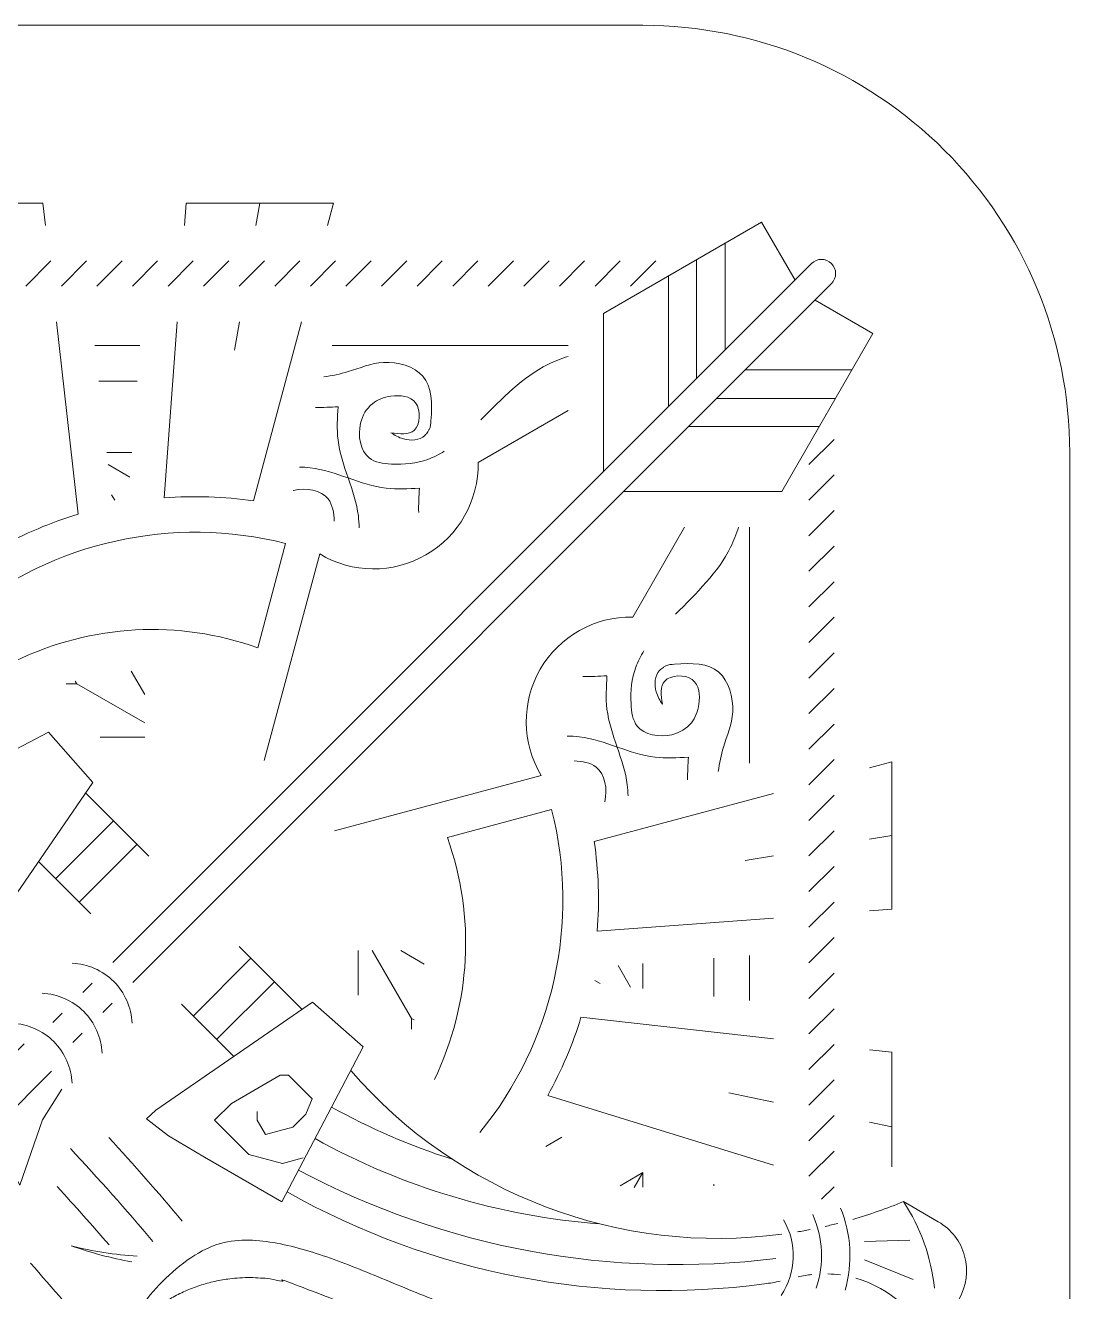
# Model space of a CAD drawing. Header units: inches. Extents: x -51 to 152, y -16 to 48.
# Drawn here: x 7.791 to 8.25, y 1.944 to 2.5 of the extents above; entities that cross this region are included whole.
import ezdxf

# ---------------------------------------------------------------- set-up
doc = ezdxf.new("R2010")
doc.units = ezdxf.units.IN
doc.header["$MEASUREMENT"] = 0
doc.layers.add('NOPLOT', color=40, linetype='Continuous', lineweight=5)

# ---------------------------------------------------------------- blocks, each defined once
blk = doc.blocks.new('Outline')
at = {"layer": 'NOPLOT', "color": 1}
for p, q in [((-1.0625, 2.5), (-5.015595781836001e-16, 2.5)), ((-1.25, -6.145234471438707e-16), (-1.25, 2.3125))]:
    blk.add_line(p, q, dxfattribs=at)
blk.add_arc((-1.0625, 2.3125), 0.1875, 89.99999999999999, 180, dxfattribs=at)
blk = doc.blocks.new('BG')
at = {"layer": 'NOPLOT'}
for p, q in [((-1.154649315432252, 2.359375000000002), (-1.13491117056153, 2.359375000000002)), ((-1.152888800746311, 2.343750000000002), (-1.136082102436831, 2.343750000000002)), ((-1.138423966187425, 2.312500000000002), (-1.149367771374436, 2.312500000000002)), ((-1.139237925219781, 2.301638471546597), (-1.148763635153756, 2.3071381427412)), ((-1.147262386060472, 2.293814188519209), (-1.145892536137353, 2.291441538853621)), ((-1.132756860700241, 2.206189881604813), (-1.138668679507234, 2.216429452143664)), ((-1.167193601920587, 2.210937500000002), (-1.162561193326979, 2.210937500000002)), ((-1.162561193326979, 2.210937500000002), (-1.163227442411884, 2.212091477265558)), ((-1.162561193326979, 2.210937500000002), (-1.132756860700241, 2.193729960534938)), ((-1.152273560349265, 2.187500000000002), (-1.132756860700241, 2.187500000000002)), ((-1.039006860700233, 2.074233300350761), (-1.039006860700233, 2.093749999998193)), ((-1.015569360700233, 2.063945667373256), (-1.032776900164258, 2.093749999998192)), ((-1.020316979092307, 2.093749999998193), (-1.01007740855475, 2.087838181191946)), ((-0.8671318607002263, 2.091595690136807), (-0.8671318607002263, 2.071857545266422)), ((-0.9248683891525857, 2.087268935478637), (-0.919368717958065, 2.077743225544804)), ((-0.9140068607002334, 2.088082894510912), (-0.9140068607002299, 2.077139089324239)), ((-0.8827568607002299, 2.090424758261509), (-0.8827568607002263, 2.073618059952361)), ((-0.9326926721776658, 2.079244474637822), (-0.9350653218447178, 2.080614324561786)), ((-1.01556936070023, 2.059313258772162), (-1.015569360700233, 2.063945667373256)), ((-1.015569360700233, 2.063945667373256), (-1.014415383432738, 2.063279418287228)), ((-0.9495551316006399, 2.011848020753368), (-0.9566180161701432, 2.007770262445911)), ((-0.9239880215719047, 1.99052480678651), (-0.9140068607002334, 1.996287432702596)), ((-0.9177964699338261, 1.989723636969179), (-0.9140068607002334, 1.996287432702596)), ((-0.9140068607002334, 1.996287432702596), (-0.9140068607002334, 1.989809890665406)), ((-0.8827568607002299, 1.991243482961607), (-0.8827568607002299, 1.990521158725228))]:
    blk.add_line(p, q, dxfattribs=at)
for radius, start, end in [(1.124999999999999, 40.1208425318528, 42.6129550412265), (1.109374999999999, 40.1987293438149, 43.01840784614915), (1.093749999999999, 40.79006709121215, 42.58509100459516), (1.062499999999999, 39.29926577019602, 41.67445923097158)]:
    blk.add_arc((-1.976506860700223, 1.249999999999999), radius, start, end, dxfattribs=at)
blk = doc.blocks.new('DetailCorner')
at = {"layer": 'NOPLOT'}
blk.add_lwpolyline([(-0.08416140021560903, -0.2674940210794485), (-0.08416140021560992, -0.1638571843788239)], dxfattribs=at)
for points, knots in [([(-0.08894075083592146, -0.1638571843716741), (-0.08990262198888033, -0.1669012691767962), (-0.09554302754442467, -0.1815165961684255), (-0.1073873313907443, -0.1927724887241782), (-0.1167070811278981, -0.2021425941119146)], [0.02228258355700409, 0.02228258355700409, 0.02228258355700409, 0.02228258355700409, 0.03195173131461477, 0.07020769960925931, 0.07020769960925931, 0.07020769960925931, 0.07020769960925931]), ([(-0.1305018894849779, -0.2181896290248604), (-0.1319590580304899, -0.2204882893036664), (-0.135609063028058, -0.2275740798083796), (-0.1368441707808925, -0.2391380253439928), (-0.1346865663276233, -0.2543536060282232), (-0.1194760789586802, -0.2570454876881105), (-0.1091243723939348, -0.2507057227314764), (-0.105430110073411, -0.2412519746364263), (-0.1067371599540188, -0.2280846770978679), (-0.1241772268153163, -0.2290418093521365), (-0.1229759357534332, -0.2376875470100988), (-0.1224249785479419, -0.2416528070628736)], [0.09094985808184328, 0.09094985808184328, 0.09094985808184328, 0.09094985808184328, 0.09919905785853213, 0.1153803790267013, 0.1254894185617819, 0.1412016859234919, 0.1512166705902903, 0.1600027298761425, 0.1712258584256454, 0.1833416436777295, 0.1936060319134152, 0.1936060319134152, 0.1936060319134152, 0.1936060319134152]), ([(-0.09786212296470165, -0.2711651186760697), (-0.09740815467619424, -0.2675086149185648), (-0.09551960112734204, -0.2585660167311339), (-0.08931050842066401, -0.2449416515564198), (-0.09564103135949864, -0.2234396634882851), (-0.1095635082710347, -0.2235309858937033), (-0.1171324760984298, -0.2240548818148973)], [0.06844218785246055, 0.06844218785246055, 0.06844218785246055, 0.06844218785246055, 0.08319343645902655, 0.1050859675769023, 0.1302457650990219, 0.1577767004183851, 0.1577767004183851, 0.1577767004183851, 0.1577767004183851]), ([(-0.1422860992728952, -0.2604117011603813), (-0.1477883348559841, -0.2585202571325897), (-0.1549838333745548, -0.256046738415622), (-0.1624514786685678, -0.2556403796874829), (-0.164218380288971, -0.2556176463421522)], [0, 0, 0, 0, 0.01725374674018223, 0.02256343030646606, 0.02256343030646606, 0.02256343030646606, 0.02256343030646606]), ([(-0.1422860992727779, -0.2604117011602631), (-0.1403946552449851, -0.2659139367433521), (-0.1379823888200029, -0.2729312515379743), (-0.1375361709202396, -0.2802074015313201), (-0.1375016911867952, -0.2817865089692195)], [0, 0, 0, 0, 0.01725374674018306, 0.02200468708295281, 0.02200468708295281, 0.02200468708295281, 0.02200468708295281]), ([(-0.1611894436786621, -0.2665075078354113), (-0.157654192781302, -0.2666911136612296), (-0.1483396439377289, -0.2680369465365424), (-0.1463987453476872, -0.2790040012656338), (-0.1477208171875377, -0.2844993883256639), (-0.1477274029724382, -0.2845264801736844)], [0.1154409581624721, 0.1154409581624721, 0.1154409581624721, 0.1154409581624721, 0.1254894185617819, 0.1412016859234919, 0.1412796154870255, 0.1412796154870255, 0.1412796154870255, 0.1412796154870255])]:
    blk.add_open_spline(points, degree=3, knots=knots, dxfattribs=at)
for points in [[(-0.1224249785479419, -0.2416528070628736), (-0.1251032796208538, -0.2361808078832128), (-0.1236398029652497, -0.226749522521998), (-0.1219892041979556, -0.2254314369073613), (-0.1209506516128478, -0.2248008537646031), (-0.1171324745158149, -0.2240548817053547)], [(-0.1422860992726358, -0.2604117011601224), (-0.1467516975283703, -0.2437458615835295), (-0.1467516975283703, -0.2291281161945236)], [(-0.1422860992727539, -0.2604117011602405), (-0.1256202596961602, -0.2648772994159767), (-0.1110025143071551, -0.2648772994159772)]]:
    blk.add_spline(points, degree=3, dxfattribs=at)
for points in [[(-0.1574190470235193, -0.229425459410221), (-0.1538925323860747, -0.229548661543912), (-0.1503221149572225, -0.2293383888692175), (-0.1467516975283703, -0.2291281161945236)], [(-0.1113216388177651, -0.2747715850791326), (-0.1113923569758359, -0.2714968045931703), (-0.111197435641496, -0.2681870520045737), (-0.1110025143071551, -0.2648772994159772)]]:
    blk.add_open_spline(points, degree=3, dxfattribs=at)
blk = doc.blocks.new('CornerPrint')
at = {"layer": 'NOPLOT'}
for p, q in [((0.8926189321405724, 2.412155764241032), (0.8942806220818564, 2.421874999999986)), ((1.098696829597427, 2.357488060925064), (1.098696829597427, 2.404365940362212)), ((0.8025747485661681, 2.396530764241032), (0.7915262051101264, 2.385482220784994)), ((0.8181997485661681, 2.396530764241032), (0.8071512051101264, 2.385482220784994)), ((0.8338247485661681, 2.396530764241032), (0.8227762051101264, 2.385482220784994)), ((0.8494497485661681, 2.396530764241032), (0.8384012051101264, 2.385482220784994)), ((0.865074748566161, 2.396530764241032), (0.8540262051101264, 2.385482220784994)), ((0.880699748566161, 2.396530764241032), (0.8696512051101264, 2.385482220784994)), ((0.896324748566161, 2.396530764241032), (0.8852762051101264, 2.385482220784994)), ((0.911949748566161, 2.396530764241032), (0.9009012051101264, 2.385482220784994)), ((0.927574748566161, 2.396530764241032), (0.9165262051101264, 2.385482220784994)), ((0.943199748566161, 2.396530764241032), (0.9321512051101264, 2.385482220784994)), ((0.958824748566161, 2.396530764241032), (0.9477762051101264, 2.385482220784994)), ((0.974449748566161, 2.396530764241032), (0.9634012051101264, 2.385482220784994)), ((0.990074748566161, 2.396530764241032), (0.9790262051101264, 2.385482220784994)), ((1.005699748566163, 2.396530764241032), (0.9946512051101264, 2.385482220784994)), ((1.021324748566163, 2.396530764241032), (1.010276205110128, 2.385482220784994)), ((1.036949748566163, 2.396530764241032), (1.025901205110128, 2.385482220784994)), ((1.052574748566163, 2.396530764241032), (1.041526205110128, 2.385482220784994)), ((1.068199748566163, 2.396530764241032), (1.057151205110128, 2.385482220784994)), ((1.086166639894981, 2.344957871222618), (1.086166639894981, 2.397131631964506)), ((1.073831472450377, 2.332622703778014), (1.073831472450377, 2.390009919719866)), ((0.8832583170535804, 2.357405462985085), (0.8853871840962757, 2.36985722078499)), ((1.107488060925076, 2.348696829597415), (1.154365940362223, 2.348696829597415)), ((1.09495787122263, 2.336166639894969), (1.147131631964517, 2.336166639894969)), ((1.029679215836798, 2.330891214790842), (0.9902002306843327, 2.308098012085729)), ((1.082622703778026, 2.323831472450365), (1.140009919719877, 2.323831472450365)), ((1.146530764241047, 2.318199748566155), (1.135482220785005, 2.307151205110113)), ((1.146530764241047, 2.302574748566155), (1.135482220785005, 2.291526205110117)), ((1.146530764241047, 2.286949748566155), (1.135482220785005, 2.275901205110117)), ((1.080891214790861, 2.279679215836779), (1.058098012085751, 2.240200230684312)), ((0.8933844462764169, 2.226705014928346), (0.9056506396845263, 2.272483071942894)), ((1.146530764241047, 2.271324748566155), (1.135482220785005, 2.260276205110117)), ((0.9206031128554129, 2.267916097372385), (0.8962899975600349, 2.177178315799754)), ((1.146530764241047, 2.255699748566155), (1.135482220785005, 2.244651205110113)), ((1.146530764241047, 2.240074748566155), (1.135482220785005, 2.229026205110113)), ((1.146530764241047, 2.224449748566155), (1.135482220785005, 2.213401205110113)), ((1.146530764241047, 2.208824748566155), (1.135482220785005, 2.197776205110113)), ((1.146530764241047, 2.193199748566155), (1.135482220785005, 2.182151205110113)), ((1.146530764241047, 2.177574748566155), (1.135482220785005, 2.166526205110113)), ((1.017916097372404, 2.170603112855389), (0.9271783157997744, 2.146289997560014)), ((0.817879346503882, 2.1628831489286), (0.8455226416090076, 2.135239853823475)), ((1.146530764241047, 2.161949748566155), (1.135482220785005, 2.150901205110117)), ((0.8046834139451162, 2.125326603471748), (0.8300596529529285, 2.150702842479557)), ((1.146530764241047, 2.146324748566155), (1.135482220785005, 2.135276205110117)), ((1.162155764241052, 2.142618932140565), (1.171875000000006, 2.144280622081849)), ((0.81499207304915, 2.115017944367718), (0.8403683120569552, 2.140394183375527)), ((1.107405462985105, 2.133258317053571), (1.11985722078501, 2.135387184096267)), ((0.7971768862586499, 2.132833131158215), (0.8201464026011998, 2.109863614815668)), ((1.146530764241047, 2.130699748566155), (1.135482220785005, 2.119651205110117)), ((1.146530764241047, 2.115074748566155), (1.135482220785005, 2.104026205110117)), ((1.146530764241047, 2.099449748566155), (1.135482220785005, 2.088401205110117)), ((0.9128831489286098, 2.067879346503872), (0.8852398538235215, 2.095522641608961)), ((0.8650179443677315, 2.064992073049137), (0.8903941833755367, 2.090368312056945)), ((0.8207186203363888, 2.079509851664032), (0.816567546635734, 2.075358777963377)), ((0.8753266034717582, 2.05468341394511), (0.9007028424795704, 2.080059652952919)), ((1.146530764241047, 2.083824748566155), (1.135482220785005, 2.072776205110113)), ((0.8295098516640378, 2.070718620336383), (0.8253587779633831, 2.066567546635728)), ((0.8828331311582245, 2.047176886258644), (0.8598636148157155, 2.070146402601154)), ((0.8075317733449152, 2.066323004672554), (0.8033806996442605, 2.062171930971896)), ((1.146530764241047, 2.068199748566155), (1.135482220785005, 2.057151205110113)), ((0.8163230046725642, 2.057531773344902), (0.8121719309719095, 2.053380699644247)), ((1.146530764241047, 2.052574748566155), (1.135482220785005, 2.041526205110117)), ((1.146530764241047, 2.036949748566155), (1.135482220785005, 2.025901205110117)), ((1.100310564796589, 2.031321360453408), (1.119857220785016, 2.02721690697701)), ((1.146530764241047, 2.021324748566155), (1.135482220785005, 2.010276205110117)), ((1.162155764241057, 2.018334957868294), (1.171875000000012, 2.016294089546756)), ((1.146530764241047, 2.005699748566155), (1.135482220785005, 1.994651205110117)), ((1.146530764241047, 1.990074748566155), (1.141006492513026, 1.984550476838134)), ((1.179741149133389, 1.966578028636221), (1.159856349202852, 1.965976921029132)), ((1.181232082547862, 1.949287568971556), (1.159856349202852, 1.958030328704947))]:
    blk.add_line(p, q, dxfattribs=at)
for points in [[(0.7487262189461914, 2.421874999999986), (0.7990916181402055, 2.421874999999986), (0.8001867130067479, 2.412155764241032)], [(0.8612198747904811, 2.412155764241032), (0.8619482308195172, 2.421874999999986), (0.9266130133442116, 2.421874999999986), (0.9240087519715514, 2.412155764241032)], [(1.045304215836798, 2.304095447164435), (1.045304215836798, 2.373539700434776), (1.114681333416525, 2.413594597945032), (1.129367016819526, 2.388158248147164)], [(1.054095447164447, 2.29530421583679), (1.123539700434788, 2.29530421583679), (1.16359459794504, 2.364681333416517), (1.138158248147175, 2.379367016819515)], [(1.162155764241054, 2.111219874790461), (1.171875000000012, 2.111948230819497), (1.171875000000004, 2.176613013344191), (1.162155764241054, 2.174008751971531)], [(1.171875000000008, 1.998726218946175), (1.171875000000008, 2.049091618140185), (1.162155764241054, 2.050186713006731)], [(0.9133360790399658, 2.002738958523702), (0.9042257352914485, 2.000297849273517), (0.8894214096689419, 2.004264656368557), (0.8744626439702623, 2.019223422067236), (0.8819136248943886, 2.026674402991366), (0.9032999133346076, 2.039021782379296), (0.9069283989907229, 2.039021782379296), (0.9173418425402682, 2.02860833882975), (0.9145852038492501, 2.02199340118918), (0.9087954463443149, 2.016203643684248), (0.8968729645339204, 2.013009024311378), (0.893210914605171, 2.019351880847823), (0.893210914605171, 2.023022529395126)]]:
    blk.add_lwpolyline(points, dxfattribs=at)
for points in [[(0.8385456249548637, 2.079754393627205), (1.145402108117861, 2.386610876790201, 0.4142135623730924), (1.145402108117861, 2.395402108117853, 0.4142135623730925), (1.136610876790212, 2.39540210811785), (0.8297543936272147, 2.088545624954854)], [(0.8049526142514329, 2.36985722078499), (0.8144725607236323, 2.285365358935668, 0.05288125780897603), (0.7801028000483639, 2.270781283839824), (0.749541920859083, 2.36985722078499)], [(0.9126748914114939, 2.36985722078499), (0.8915960728609091, 2.291189998990699, 0.05577210917914319), (0.8522533967504868, 2.29250642995401), (0.8580500371705524, 2.36985722078499)], [(1.119857220785012, 2.162674891411474), (1.041189998990721, 2.141596072860892, -0.05577210917914319), (1.042506429954028, 2.10225339675047), (1.119857220785012, 2.108050037170536)], [(0.9709791579515388, 2.037153225749371, 0.2010707849607938), (0.976705014928366, 2.143384446276393), (1.022483071942912, 2.155650639684509)], [(0.8382316523239579, 2.061857958341008, 0.187200145941345), (0.8301612653820127, 2.080161265382003, 0.1872001459413448), (0.8118579583410179, 2.088231652323945)], [(0.8250448053324773, 2.048671111349531, 0.187200145941345), (0.8169744183905392, 2.066974418390526, 0.1872001459413448), (0.7986711113495444, 2.075044805332467)], [(1.119857220785012, 2.054952614251413), (1.03536535893569, 2.064472560723612, -0.05288125780897603), (1.02078128383985, 2.030102800048347), (1.119857220785012, 1.999541920859066)], [(0.8073484016819519, 2.032937861560427), (0.798902736548821, 2.019359506201884), (0.788984595930752, 1.990770225617976, 2.447930257696947), (0.7826160127670816, 1.972412630379175), (0.7749507982112034, 1.95031746374335), (0.7615588973294747, 1.950783948588015), (0.7497146038427074, 1.951526587080104), (0.7294495067190878, 1.948291420944888), (0.6780340089571508, 1.928034008957141), (0.6982914209449005, 1.979449506719078), (0.7015265870801128, 1.999714603842698), (0.7007839485880281, 2.011558897329461), (0.7003174637433629, 2.024950798211194), (0.7224126303791847, 2.032616012767072, 2.447930257696944), (0.7407702256179887, 2.038984595930739), (0.769359506201897, 2.048902736548808), (0.7829378615604368, 2.057348401681942)], [(0.8118579583410037, 2.035484264358054, 0.187200145941345), (0.8037875713990585, 2.053787571399049, 0.1872001459413448), (0.7854842643580637, 2.06185795834099)], [(0.7908299052162375, 2.052791928152811), (0.7681536206642319, 2.030115643600805, 0.1194606688061966), (0.7527331705110596, 2.002733170511046, 0.1194606688061964), (0.7801156436008183, 2.018153620664222), (0.802791928152824, 2.040829905216228)], [(0.906280227647744, 1.987766923566032, 0.1628699054557541), (1.115967635889899, 1.947398035556667, 0.01764940667756099), (1.122888354297712, 1.948571831526621)], [(1.190563747988112, 1.945470880788758, 0.1217036496981722), (1.176980407125723, 1.983542370148641), (1.192292205215463, 1.974702099399753, -0.4142135623730946), (1.201393557514547, 1.940735390201979), (1.189156408701938, 1.919540026718764, 0.2362185076408132), (1.156064363297415, 1.949892756453355)], [(0.8380935806324556, 1.957103575905905, -0.04273282223364494), (0.8114811914499027, 1.96416820693289, 0.05347359099024523), (0.8404820067489522, 1.959638100324412)]]:
    blk.add_lwpolyline(points, format="xyb", dxfattribs=at)
for points in [[(0.7736163133334513, 2.098634508062393), (0.8210472781525224, 2.167481462424167), (0.8014990508881779, 2.189666233658507), (0.7334073922167077, 2.153996491862525), (0.7530651424716082, 2.119948269658533), (0.7624222023236653, 2.104161955051897), (0.7698289557921667, 2.094535359387407)], [(0.848634508062406, 2.023616313333441), (0.9174814624241803, 2.071047278152516), (0.9396662336585164, 2.051499050888168), (0.9039964918625385, 1.983407392216695), (0.8699482696585461, 2.003065142471595), (0.85416195505191, 2.012422202323652), (0.8445353593874172, 2.01982895579216)]]:
    blk.add_lwpolyline(points, close=True, dxfattribs=at)
for centre, radius, start, end in [((0.9443049423757044, 2.307227153837601), 0.04590354978670484, 238.9129490858832, 1.087050914118232), ((0.8660421521535495, 2.11604215215175), 0.1613771782799246, 75.7921354593736, 129.2773156436604), ((1.057227153837624, 2.194304942375684), 0.04590354978670484, 88.91294908588216, 211.087050914117), ((0.8471002159036436, 2.097100215901833), 0.1376213425014549, 70.34742973818624, 115.8230781206172), ((0.8660421521517625, 2.116042152153527), 0.1613771782799318, 320.7226843563399, 14.20786454062688), ((1.095505648120256, 2.180525486782308), 0.213167738163429, 220.8388795704549, 277.5632516594159), ((1.066598635195366, 2.278109748055922), 0.2895935252398352, 240.9110191764501, 252.3493723615396), ((1.066598635195366, 2.278109748055922), 0.3052185252398352, 240.9848144276376, 265.6944569454649), ((1.077366303534252, 2.308640623523669), 0.3527730449635286, 241.9211080341593, 277.0956737105846), ((1.097370585582607, 1.959737037460421), 0.05611623983108986, 344.4001631619509, 21.95680943378999), ((1.095505648120256, 2.180525486782308), 0.213167738163429, 286.1202236902245, 292.4706185848848), ((1.097370585582607, 1.959737037460421), 0.03125088293240171, 326.1204340078931, 30.47758998286892), ((1.097370585582607, 1.959737037460421), 0.0436835613817458, 340.9201125824692, 24.43291933344232), ((1.095505648120256, 2.180525486782308), 0.213167738163429, 282.7772120925061, 284.2937920493659), ((1.095505648120256, 2.180525486782308), 0.213167738163429, 279.4190069719422, 280.9455074909429), ((1.142279282301321, 1.901647923954588), 0.05017561480343816, 81.82718384462385, 88.28850643966148), ((1.142279282301321, 1.901647923954588), 0.05017561480343816, 96.25686071725853, 103.2719767086188)]:
    blk.add_arc(centre, radius, start, end, dxfattribs=at)
blk.add_rational_spline([(1.149018659177703, 1.815355423883243), (1.148660913993315, 1.797716461132417), (1.139469844855534, 1.782657070817848), (1.123945978211577, 1.774274317513434), (1.108422111567614, 1.765891564209019), (1.090788877632675, 1.766466063588958), (1.075843582045882, 1.775841517090811), (1.060898286459094, 1.785216970592664), (1.052706953130849, 1.800842688075317), (1.053498119929633, 1.818467529738108), (1.057280360791799, 1.828626333324351), (1.066945679133005, 1.83349549502692), (1.07733974593413, 1.830544269183864), (1.087925653460617, 1.827538573293878), (1.093568058464897, 1.818090879834099), (1.09119462619459, 1.807345533622801), (1.096366542413354, 1.818839186309358), (1.094010639808233, 1.831220724677752), (1.084979038719209, 1.84001179692304), (1.075947437630199, 1.848802869168324), (1.063506831244756, 1.850823780402362), (1.052156936028145, 1.845343575294439), (1.040807040811527, 1.839863370186527), (1.034653067458646, 1.828864216517946), (1.035920882970228, 1.816324463199738), (1.035920882970229, 1.79804215457742), (1.043176362876015, 1.781261188577268), (1.056495683113856, 1.768737670023626), (1.069815003351697, 1.75621415146998), (1.087010599584457, 1.750004942280285), (1.105258268147272, 1.75112984259038), (1.103730471498399, 1.749452021781785), (1.090578759864006, 1.734583494720916), (1.071565390331775, 1.705380486025703), (1.066909016607871, 1.653751988943686), (1.090781250646654, 1.636252172794176), (1.101957829610559, 1.628059052840218), (1.094936862296717, 1.637513212507127), (1.081921397813074, 1.655039327338173), (1.081755903268307, 1.688772799099223), (1.107780617048957, 1.726460494394221), (1.13375911153489, 1.74958669269601), (1.152372290940161, 1.766156247109027), (1.153664860626745, 1.767306899734688), (1.154957430313336, 1.768457552360349), (1.156249999999926, 1.769608204986007), (1.156249999999926, 1.742575023293906), (1.156249999999926, 1.715541841601805), (1.156249999999926, 1.688508659909708), (1.152710236981098, 1.684286431537135), (1.139014479303893, 1.671467403777285), (1.120106030888768, 1.685509408499883), (1.106290720357134, 1.695769089858729), (1.112749958075779, 1.680621918242029), (1.122169251477144, 1.658533297281863), (1.148869516850238, 1.665721247417), (1.154720497845855, 1.672581573401104), (1.156249999999926, 1.675107471859729), (1.156249999999926, 1.658029924167344), (1.156249999999926, 1.64095237647496), (1.156249999999926, 1.623874828782583), (1.153435080711916, 1.60740815441449), (1.142891846934639, 1.594449938609042), (1.12734176548521, 1.588345014182092), (1.111791684035775, 1.582240089755146), (1.095248611721493, 1.584564287196642), (1.081982720607908, 1.594717674232776), (1.076427926523537, 1.599106367084485), (1.074394956399854, 1.605887472801307), (1.076619127218625, 1.612608293170521), (1.078843298037394, 1.619329113539738), (1.084520136307174, 1.623558755312413), (1.091596352835976, 1.623767374352592), (1.09867256936477, 1.623975993392772), (1.104588725565793, 1.620088133046575), (1.107204971929787, 1.613510016505405), (1.10324077616873, 1.623506307965062), (1.094103989423105, 1.629177270753117), (1.083386741610522, 1.628293364478637), (1.072669493797936, 1.627409458204156), (1.064585273486498, 1.620318190832625), (1.062312393845784, 1.60980749584526), (1.060039514205074, 1.5992968008579), (1.064471558415247, 1.589498960529667), (1.073866067223737, 1.584265998153953), (1.100779905031389, 1.56360035033715), (1.134506602491347, 1.567333116559205), (1.156249999999926, 1.593383996199012), (1.156249999999926, 1.567300170661849), (1.156249999999926, 1.541216345124685), (1.156249999999926, 1.515132519587517), (1.155071751366177, 1.522988744800244), (1.145823983622567, 1.540461026707927), (1.123908755427448, 1.557322771425834), (1.132646763254802, 1.568795441790378), (1.135230610194857, 1.572187934083978), (1.127287784363138, 1.566721149621035), (1.107835509469749, 1.553332791823813), (1.136774407614998, 1.529380129648136), (1.144772299235034, 1.499975325807448), (1.134638712955213, 1.483870973062071), (1.128670511529269, 1.474386273532712), (1.14141081509374, 1.484425886164072), (1.154151118658217, 1.494465498795428), (1.156249999999919, 1.50708336262705), (1.156249999999926, 1.426979782486214), (1.156249999999926, 1.346876202345378), (1.156249999999919, 1.329874282080439), (1.161458333333283, 1.306068346347448), (1.16666666666664, 1.282262410614457), (1.171875000000004, 1.258456474881466), (1.171874999999997, 1.437116917691878), (1.171875000000004, 1.647051012027188), (1.171874999999919, 1.869939656844785), (1.172090572158884, 1.873971021370387), (1.173832471290267, 1.87761302067938), (1.176835509041706, 1.880311193359944), (1.179838546793142, 1.883009366040504), (1.183645537889553, 1.884352939761015), (1.187676902446985, 1.884137367602058), (1.170375617180473, 1.914121118245461), (1.164462434271802, 1.922761834734168), (1.141564584021677, 1.935519742983534), (1.078059248765133, 1.916120102932869), (0.9864946311273597, 1.92668488444523), (0.9160893511547554, 1.966712226219983), (0.8677483534333374, 1.966878004048372), (0.8441298958942367, 1.944412275235849), (0.8343116928523981, 1.924088192326189), (0.8367573208045611, 1.926400683405014), (0.8392029487567241, 1.928713174483836), (0.8416485767088799, 1.931025665562654), (0.8602637625013996, 1.948627464330532), (0.8851856118353103, 1.954564625919415), (0.9097374848552517, 1.947246566534069), (0.9407880877344708, 1.937991461816139), (0.973541462240159, 1.920093705708041), (1.022456785605134, 1.90962778218546), (1.03507141225023, 1.907829005239808), (1.047817156582949, 1.906998661206586), (1.01130802347267, 1.897446055700016), (0.9855907635258854, 1.869827373376591), (0.9786621999827458, 1.832730687814657), (0.9717336364396081, 1.795634002252719), (0.9857482172496548, 1.760594587343629), (1.016348086025791, 1.738508005368686), (0.9843426613307278, 1.762108532187082), (0.9735453573307256, 1.800380588603591), (0.988497041398932, 1.837228644448398), (1.003448725467146, 1.874076700293195), (1.037861382154625, 1.894004096905075), (1.077262573714369, 1.888630254733194), (1.116663765274129, 1.883256412561312), (1.144483097354336, 1.854841331378456), (1.149020992228412, 1.815335134571768)], [1, 0.9093131818240062, 0.9093131818240062, 0.9999999999999999, 0.9093131818240061, 0.9093131818240061, 1, 0.9093131818240062, 0.9093131818240062, 0.9920172345161065, 0.8185375261379285, 0.821198447965893, 1, 0.818497328115665, 0.818497328115665, 1, 0.8794346961926607, 0.8794346961926607, 1, 0.8794346961926607, 0.8794346961926607, 1, 0.8794346961926607, 0.8794346961926607, 1, 0.9452533538231613, 0.9452533538231613, 1, 0.9452533538231612, 0.9452533538231612, 1, 1, 1, 1, 1, 1, 1, 1, 1, 1, 1, 1, 1, 1, 1, 1, 1, 1, 1, 1, 1, 1, 1, 1, 1, 1, 1, 1, 1, 1, 1, 0.9139585041111268, 0.9139585041111268, 1, 0.9139585041111268, 0.9139585041111268, 0.9999999999999999, 0.8794346961926683, 0.8794346961926683, 0.9999999999999999, 0.8794346961926683, 0.8794346961926683, 1, 0.8794346961926685, 0.8794346961926685, 1, 0.8689499194259757, 0.8689499194259757, 1, 0.8689499194259757, 0.8689499194259757, 1, 0.8689499194259758, 0.8689499194259758, 1, 0.8142306538609507, 0.8142306538609507, 1, 1, 1, 1, 1, 1, 1, 1, 1, 1, 1, 1, 1, 1, 1, 1, 1, 1, 1, 1, 1, 1, 1, 1, 1, 1, 1, 0.9492530216741811, 0.9492530216741811, 1, 0.9492530216741811, 0.9492530216741811, 1, 1, 1, 1, 1, 1, 1, 1, 1, 1, 1, 1, 1, 0.9106989778850244, 0.9106989778850244, 1, 1, 1, 1, 1, 1, 0.8963494652183451, 0.8963494652183451, 1, 0.8963494652183451, 0.8963494652183451, 1, 0.8598147780488565, 0.8598147780488565, 1, 0.8598147780488565, 0.8598147780488565, 1, 0.8598147780488565, 0.8598147780488565, 1], degree=3, knots=[0, 0, 0, 0, 1.055391028875007, 1.055391028875007, 1.055391028875007, 2.110782057750022, 2.110782057750022, 2.110782057750022, 3.166173086625044, 3.166173086625044, 3.166173086625044, 4.655211658785728, 4.655211658785728, 4.655211658785728, 6.166744843544919, 6.166744843544919, 6.166744843544919, 7.388475319940952, 7.388475319940952, 7.388475319940952, 8.610205796336984, 8.610205796336984, 8.610205796336984, 9.831936272733017, 9.831936272733017, 9.831936272733017, 10.64811860385565, 10.64811860385565, 10.64811860385565, 11.46430093497828, 11.46430093497828, 11.46430093497828, 11.47236398271673, 11.53487089444485, 11.58735981908885, 11.63356827446621, 11.63356827446621, 11.63356827446621, 11.67444285193508, 11.70934153868312, 11.74430717416008, 11.83267021620562, 11.83267021620562, 11.83267021620562, 11.83880648057379, 11.83880648057379, 11.83880648057379, 12.83880648057379, 12.83880648057379, 12.83880648057379, 12.85709478199398, 12.90670242447206, 12.90670242447206, 12.90670242447206, 12.9553873146268, 12.97769799462391, 12.98843505156799, 12.98843505156799, 12.98843505156799, 13.98843505156799, 13.98843505156799, 13.98843505156799, 15.0158127717043, 15.0158127717043, 15.0158127717043, 16.04319049184061, 16.04319049184061, 16.04319049184061, 17.26492096823661, 17.26492096823661, 17.26492096823661, 18.4866514446326, 18.4866514446326, 18.4866514446326, 19.70838192102859, 19.70838192102859, 19.70838192102859, 20.98392403422843, 20.98392403422843, 20.98392403422843, 22.25946614742826, 22.25946614742826, 22.25946614742826, 23.5350082606281, 23.5350082606281, 23.5350082606281, 25.06511331104465, 25.06511331104465, 25.06511331104465, 26.06511331104465, 26.06511331104465, 26.06511331104465, 26.09469968226282, 26.12741727667035, 26.14115387825488, 26.14115387825488, 26.14115387825488, 26.16966530808219, 26.21097942678821, 26.23710970960131, 26.27454941724334, 26.27454941724334, 26.27454941724334, 26.32505701868904, 26.32505701868904, 26.32505701868904, 27.32505701868904, 27.32505701868904, 27.32505701868904, 28.32505701868904, 28.32505701868904, 28.32505701868904, 29.25997898003033, 29.25997898003033, 29.25997898003033, 30.04537714342786, 30.04537714342786, 30.04537714342786, 30.83077530682539, 30.83077530682539, 30.83077530682539, 30.83981298630981, 30.86236702278407, 30.90284980960194, 31.02949805024263, 31.12845246216244, 31.14316911534844, 31.20102060709699, 31.20102060709699, 31.20102060709699, 32.20102060709699, 32.20102060709699, 32.20102060709699, 33.24812590243573, 33.24812590243573, 33.24812590243573, 33.35307473376375, 33.35307473376375, 33.38863476852443, 33.38863476852443, 33.38863476852443, 34.51887531609604, 34.51887531609604, 34.51887531609604, 35.64911586366766, 35.64911586366766, 35.64911586366766, 36.96999656964709, 36.96999656964709, 36.96999656964709, 38.29087727562653, 38.29087727562653, 38.29087727562653, 39.61175798160595, 39.61175798160595, 39.61175798160595, 39.61175798160595], dxfattribs=at)

msp = doc.modelspace()

# ---------------------------------------------------------------- block references
at = {"color": 1, "xscale": -1}
msp.add_blockref('Outline', (6.999999999999999, -1.77635683940025e-15), dxfattribs=at)
at = {"layer": 'NOPLOT'}
for name, p in [('CornerPrint', (6.999999999999999, -1.998401444325282e-15)), ('BG', (8.976506860700233, -1.77635683940025e-15)), ('DetailCorner', (8.19353640021562, 2.443536400215609))]:
    msp.add_blockref(name, p, dxfattribs=at)
at = {"layer": 'NOPLOT', "xscale": -1, "rotation": 270}
msp.add_blockref('DetailCorner', (8.19353640021562, 2.443536400215609), dxfattribs=at)

doc.saveas('drawing.dxf')
